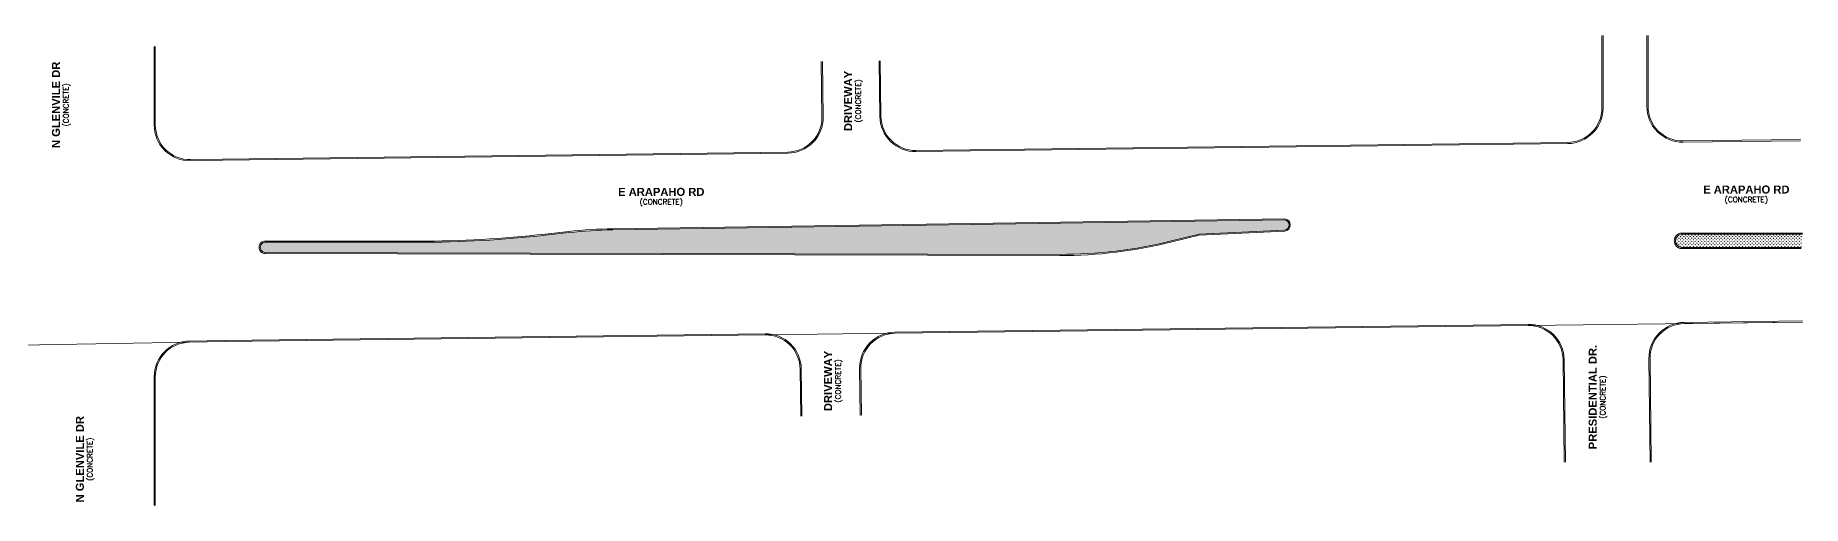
# Model space of a CAD drawing. Header units: inches. Extents: x 314 to 2439, y 294 to 563.
# Drawn here: x 1673 to 2439, y 325 to 529 of the extents above; entities that cross this region are included whole.
import ezdxf
from ezdxf.enums import TextEntityAlignment as Align

# ---------------------------------------------------------------- set-up
doc = ezdxf.new("R2010")
doc.units = ezdxf.units.IN
doc.header["$MEASUREMENT"] = 0
for name, color, linetype, lineweight in [('ANNOTATION', 7, 'Continuous', 0), ('BASELINE', 6, 'Continuous', 0), ('LANDSCAPE', 3, 'Continuous', 0)]:
    doc.layers.add(name, color=color, linetype=linetype, lineweight=lineweight)
doc.layers.add('ROAD', color=7, linetype='Continuous')
doc.styles.add('ST-NAME-TXT', font='arialbd.ttf', dxfattribs={"height": 3.4728})
doc.styles.add('TEXT', font='romans.shx', dxfattribs={"width": 0.9, "height": 2.5})

msp = doc.modelspace()

# ---------------------------------------------------------------- hatches: boundary and pattern name
at = {"layer": 'LANDSCAPE'}
h = msp.add_hatch(dxfattribs=at)
h.set_pattern_fill('GRASS', color=256)
h.paths.add_polyline_path([(1524.08, 435.06, -0.036761), (1527.88, 435.44), (1624.96, 437.9, 1.106929), (1624.96, 444.8), (1222.96, 437.93), (1166.34, 435.23, 0.050712), (1161.1, 434.69), (1106.25, 426.13, -0.050712), (1101.22, 425.62), (1025.1, 425.62, 0.894457), (1025.1, 421.64), (1452.9, 423.05, 0.042281), (1457.27, 423.43)])
h.paths.add_polyline_path([(2165.66, 440.15), (2177.56, 443.1), (2214.69, 444.84, 0.897187), (2214.69, 449.26), (1923.17, 444.91, 0.023874), (1904.12, 443.72), (1893.88, 442.58, -0.027607), (1838.79, 439.54), (1772.36, 439.54, 1), (1772.39, 435.13), (2117.09, 434.29, 0.06138)])
h = msp.add_hatch(dxfattribs=at)
h.set_pattern_fill('GRASS', color=256)
h.paths.add_polyline_path([(2439.49, 443.05), (2386.89, 443.05, 0.90485), (2386.89, 437.28), (2438.81, 437.28)])

# ---------------------------------------------------------------- linework, layer by layer
at = {"layer": 'BASELINE', "lineweight": 0, "flags": 128}
msp.add_lwpolyline([(314.16, 381.34), (479.07, 381.34), (554.08, 381.34), (933.77, 383.96), (940.32, 383.96), (1005.72, 383.96), (1020.92, 383.96), (1421.12, 390.77), (1470.5, 391.61), (1649.94, 394.66), (1739.41, 396.19), (1754.93, 396.45), (1989.27, 399.35), (2045.61, 400.04), (2320.31, 403.44), (2439.49, 404.91)], dxfattribs=at)
at = {"layer": 'ROAD', "lineweight": 0, "flags": 128}
for points in [[(2038.74, 518.3), (2039.03, 494.16, 0.414214), (2054.73, 478.85), (2337.59, 482.35, 0.410599), (2352.9, 497.85), (2352.9, 529.28)], [(2039.24, 518.3), (2039.53, 494.17, 0.414214), (2054.72, 479.35), (2337.58, 482.85, 0.410599), (2352.4, 497.85), (2352.4, 529.28)], [(2371.9, 529.28), (2371.9, 498.47, 0.417838), (2387.59, 482.97), (2438.52, 483.6)], [(2372.4, 529.28), (2372.4, 498.47, 0.417838), (2387.58, 483.47), (2438.51, 484.1)], [(2014.15, 517.99), (2014.45, 493.86, -0.414214), (1999.14, 478.17), (1753.78, 475.13), (1739.93, 474.9, -0.419205), (1724.16, 490.4), (1724.16, 524.52)], [(2013.65, 517.99), (2013.95, 493.85, -0.414214), (1999.13, 478.67), (1753.77, 475.63), (1739.92, 475.4, -0.419205), (1724.66, 490.4), (1724.66, 524.52)], [(2438.81, 436.78), (2386.87, 436.78, -0.911813), (2386.87, 443.55), (2439.49, 443.55)], [(2438.81, 437.28), (2386.89, 437.28, -0.90485), (2386.89, 443.05), (2439.49, 443.05)], [(2005.21, 364.16), (2004.96, 384.54, 0.414214), (1989.27, 399.85), (1754.92, 396.95), (1739.4, 396.69, 0.40924), (1724.16, 381.19), (1724.16, 325.3)], [(2004.71, 364.15), (2004.46, 384.53, 0.414214), (1989.27, 399.35), (1754.93, 396.45), (1739.41, 396.19, 0.40924), (1724.66, 381.19), (1724.66, 325.3)], [(2336.55, 344.16), (2336, 388.63, 0.414214), (2320.31, 403.94), (2045.6, 400.54, 0.414214), (2030.29, 384.85), (2030.54, 364.47)], [(2336.05, 344.16), (2335.5, 388.62, 0.414214), (2320.31, 403.44), (2045.61, 400.04, 0.414214), (2030.79, 384.86), (2031.04, 364.48)], [(2373.32, 344.15), (2372.77, 389.08, -0.414214), (2388.07, 404.77), (2439.49, 405.41)], [(2373.82, 344.16), (2373.27, 389.09, -0.414214), (2388.08, 404.27), (2439.49, 404.91)]]:
    msp.add_lwpolyline(points, format="xyb", dxfattribs=at)
for points in [[(1772.39, 434.63), (2117.09, 433.79, 0.06138), (2165.78, 439.66), (2177.63, 442.6), (2214.73, 444.34, 0.905253), (2214.71, 449.76), (1923.16, 445.41, 0.023874), (1904.06, 444.21), (1893.83, 443.08, -0.027607), (1838.79, 440.04), (1772.39, 440.04, 1.0054)], [(1772.39, 435.13), (2117.09, 434.29, 0.06138), (2165.66, 440.15), (2177.56, 443.1), (2214.69, 444.84, 0.897187), (2214.69, 449.26), (1923.17, 444.91, 0.023874), (1904.12, 443.72), (1893.88, 442.58, -0.027607), (1838.79, 439.54), (1772.39, 439.54, 1.006116)]]:
    msp.add_lwpolyline(points, format="xyb", close=True, dxfattribs=at)

# ---------------------------------------------------------------- texts
at = {"layer": 'ANNOTATION', "style": 'ST-NAME-TXT'}
for s, height, p in [('N GLENVILE DR', 3.4728, (1681.53, 499.15)), ('DRIVEWAY', 3.473, (2025.3, 500.84)), ('DRIVEWAY', 3.473, (2016.58, 379.38)), ('PRESIDENTIAL DR.', 3.4728, (2348.39, 372.39)), ('N GLENVILE DR', 3.4728, (1691.91, 345.44))]:
    msp.add_text(s, height=height, rotation=90, dxfattribs=at).set_placement(p, align=Align.MIDDLE)
at = {"layer": 'ANNOTATION', "color": 7, "style": 'TEXT'}
for p in [(1686.03, 499.15), (2029.8, 500.84), (2021.07, 379.38), (2352.89, 372.39), (1696.41, 345.44)]:
    msp.add_text('(CONCRETE)', height=2.316, rotation=90, dxfattribs=at).set_placement(p, align=Align.MIDDLE)
at = {"layer": 'ANNOTATION', "style": 'ST-NAME-TXT'}
for p in [(1944.21, 461.41), (2415.05, 462.42)]:
    msp.add_text('E ARAPAHO RD', height=3.4728, dxfattribs=at).set_placement(p, align=Align.MIDDLE)
at = {"layer": 'ANNOTATION', "color": 7, "style": 'TEXT'}
for p in [(1944.21, 456.91), (2415.05, 457.92)]:
    msp.add_text('(CONCRETE)', height=2.316, dxfattribs=at).set_placement(p, align=Align.MIDDLE)

doc.saveas('drawing.dxf')
